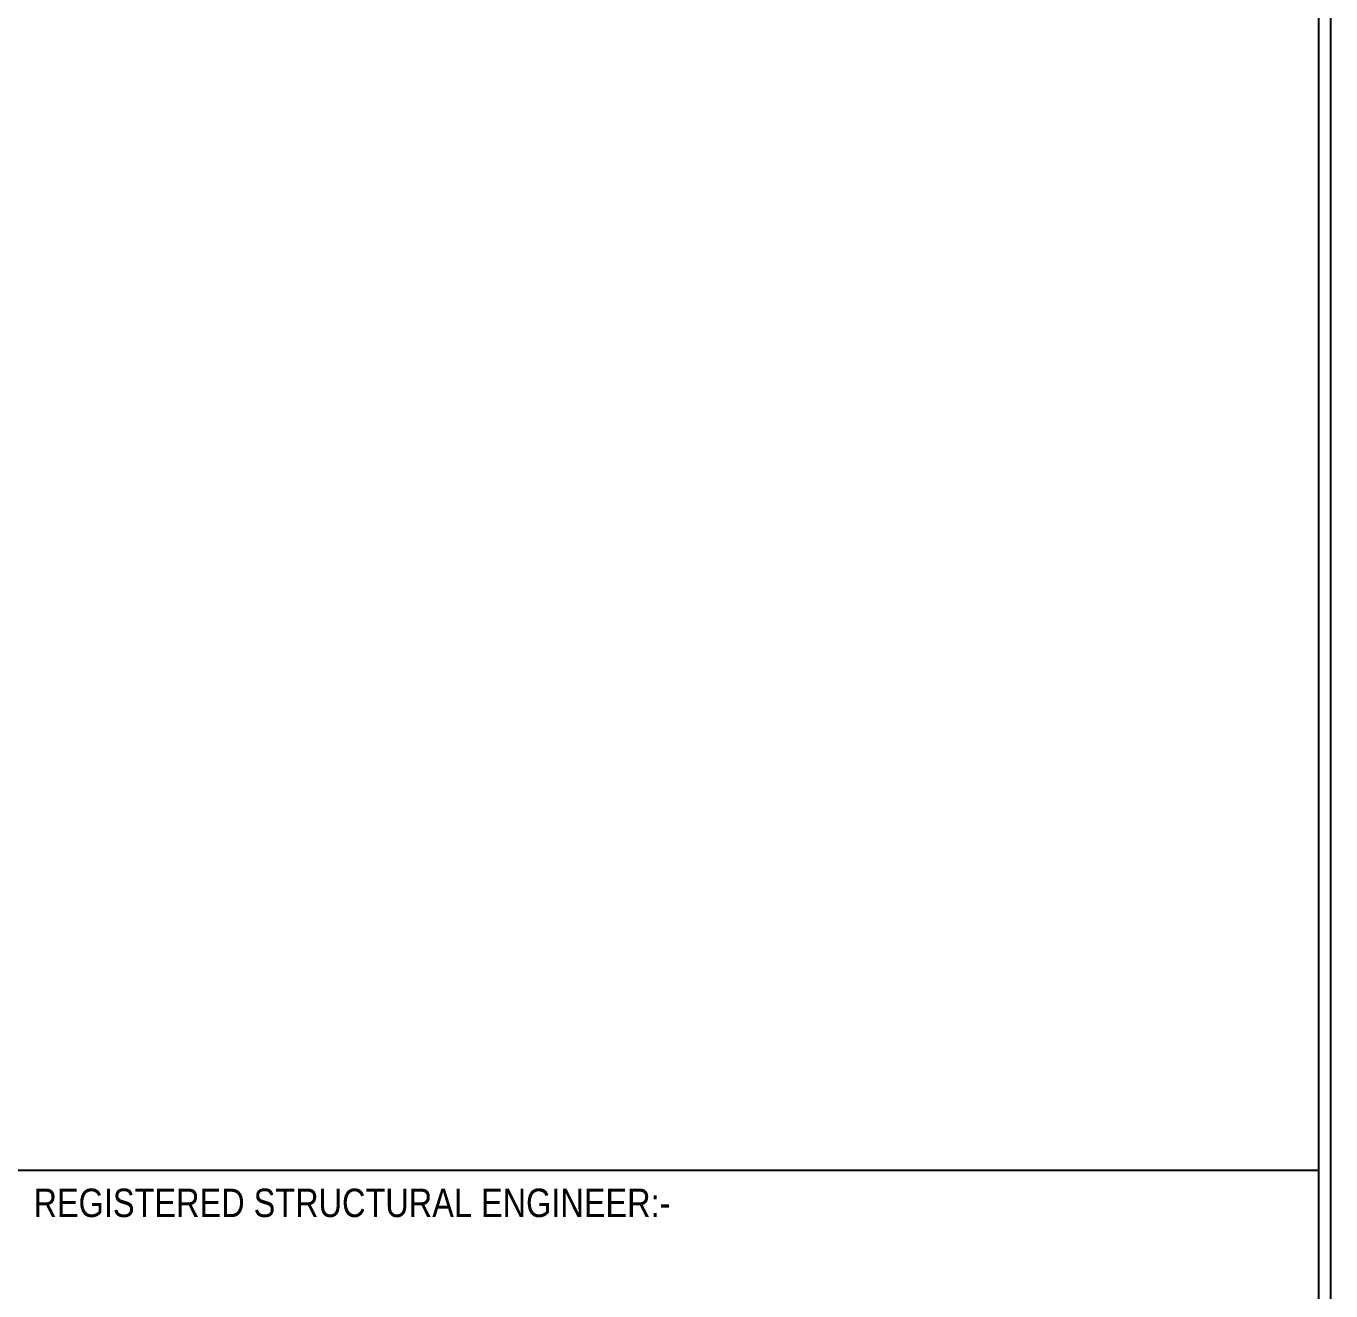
# Model space of a CAD drawing. Header units: metres. Extents: x 0 to 246, y -13 to 116.
# Drawn here: x 172.5 to 200.34, y 24.3 to 51.29 of the extents above; entities that cross this region are included whole.
import ezdxf

# ---------------------------------------------------------------- set-up
doc = ezdxf.new("R2010")
doc.units = ezdxf.units.M
doc.header["$MEASUREMENT"] = 0
doc.styles.add('STYLE3', font='swissck.ttf', dxfattribs={"height": 0.5})

msp = doc.modelspace()

# ---------------------------------------------------------------- linework, layer by layer
msp.add_line((200.08118, 0.00381), (200.08118, 115.29252))
msp.add_line((200.08118, 0.00381), (200.08118, 115.29252))
at = {"color": 7}
msp.add_line((172.28448, 26.87642), (200.08118, 26.87642), dxfattribs=at)
for points in [[(-0.25515, -13.07124), (200.34222, -13.07124), (200.34222, 115.55356), (-0.25515, 115.55356)], [(0.00589, -13.07124), (200.08118, -13.07124), (200.08118, 115.29252), (0.00589, 115.29252)]]:
    msp.add_lwpolyline(points, close=True)

# ---------------------------------------------------------------- texts
at = {"color": 7, "style": 'STYLE3'}
msp.add_text('REGISTERED STRUCTURAL ENGINEER:-', height=0.6050995, dxfattribs=at).set_placement((172.65776, 25.87528))

doc.saveas('drawing.dxf')
